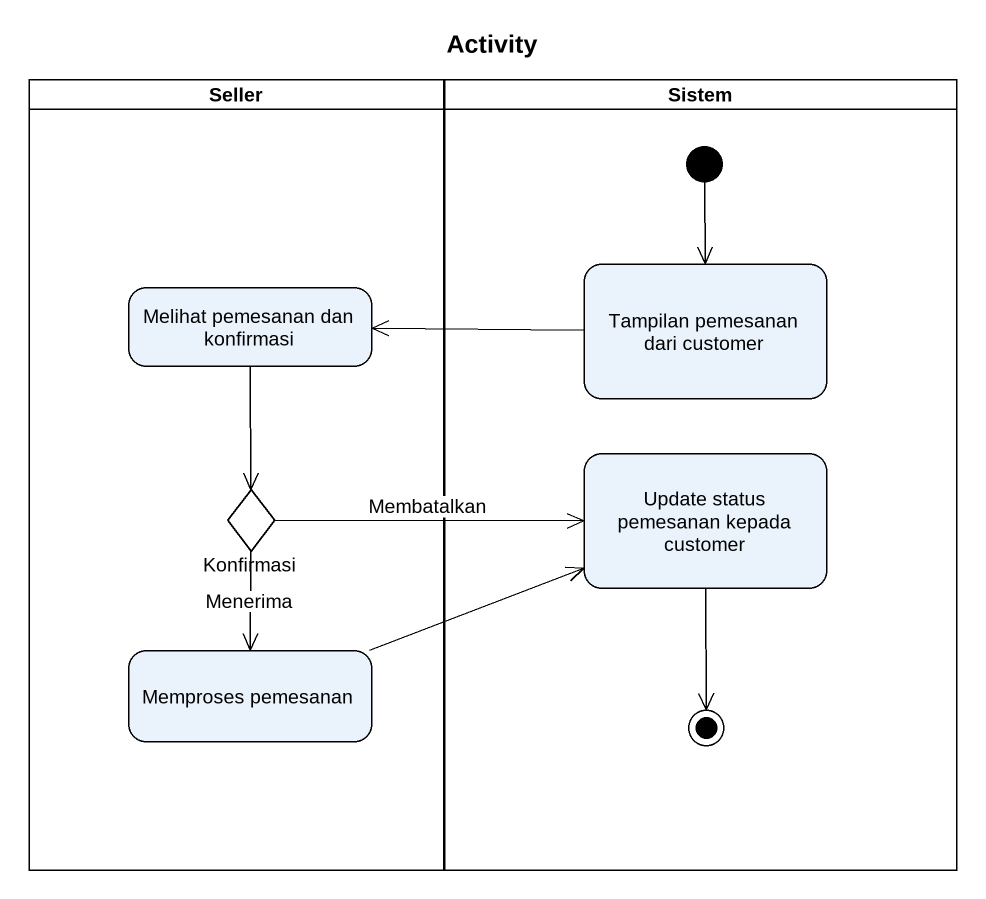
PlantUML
@startuml
title Activity
hide empty description
state Seller <<partition>> {
  state "Melihat pemesanan dan konfirmasi" as Melihat_pemesanan_dan
  state Konfirmasi <<choice>>
  state "Memproses pemesanan" as Memproses_pemesanan
}
state Sistem <<partition>> {
  state "Tampilan pemesanan dari customer" as Tampilan_pemesanan_dari
  state "Update status pemesanan kepada customer" as Update_status_pemesanan
  [*] --> Tampilan_pemesanan_dari
  Update_status_pemesanan --> [*]
}
Melihat_pemesanan_dan --> Konfirmasi
Tampilan_pemesanan_dari -left-> Melihat_pemesanan_dan
Konfirmasi -right-> Update_status_pemesanan : Membatalkan
Konfirmasi --> Memproses_pemesanan : Menerima
Memproses_pemesanan -right-> Update_status_pemesanan
@enduml
